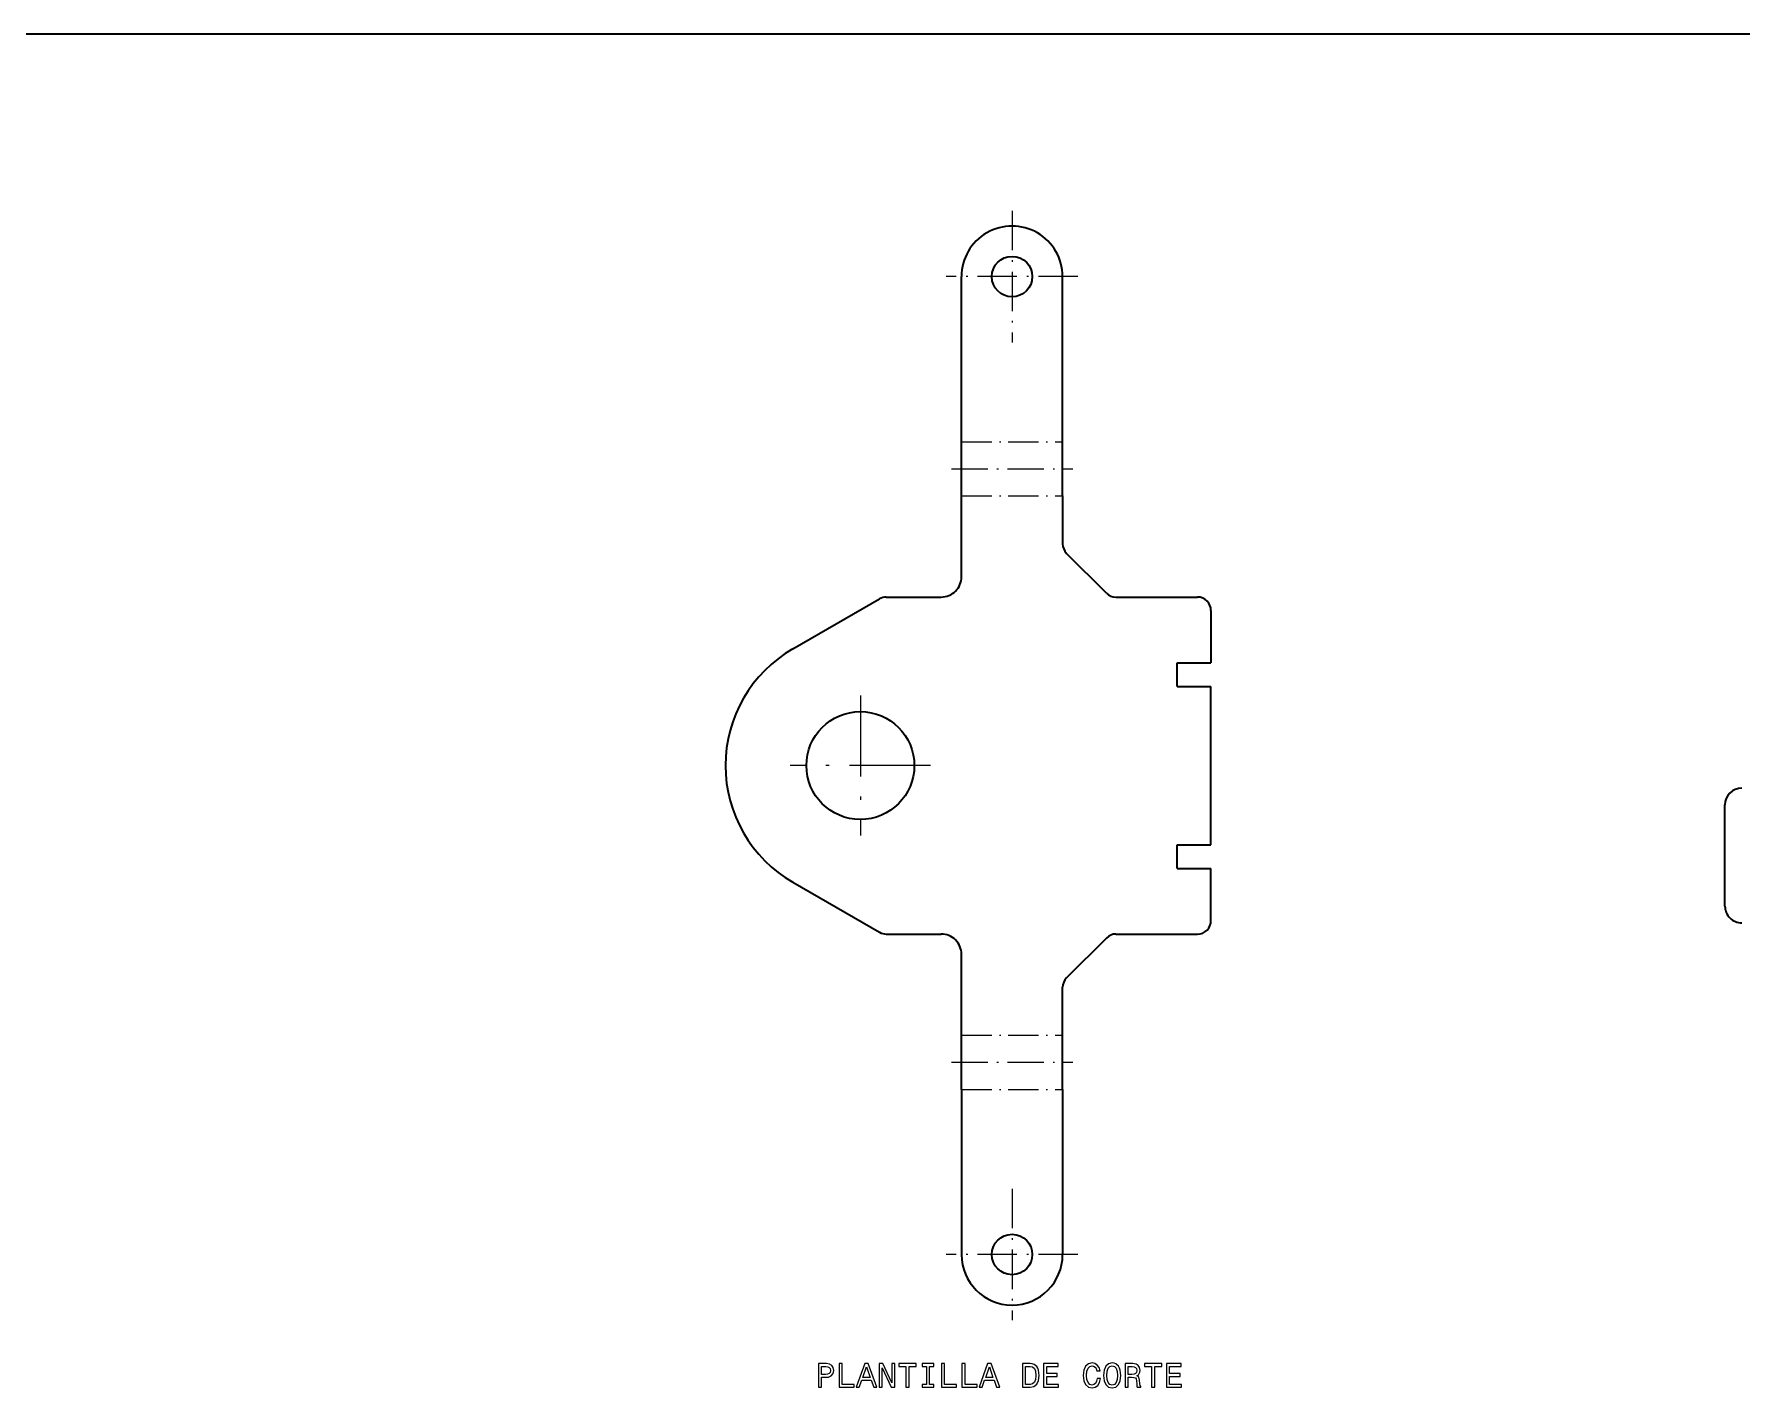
# Model space of a CAD drawing. Extents: x 15 to 1174, y 15 to 826.
# Drawn here: x 275.4 to 528.6, y 625 to 825.8 of the extents above; entities that cross this region are included whole.
import ezdxf

# ---------------------------------------------------------------- set-up
doc = ezdxf.new("R2010")
doc.units = 0
doc.linetypes.add('DASHDOT', pattern=[18.5, 12, -3, 0.5, -3])

msp = doc.modelspace()

# ---------------------------------------------------------------- linework, layer by layer
at = {"color": 7, "lineweight": 35}
for p, q in [((1173.969971, 825.840027), (15, 825.840027)), ((412.873566, 765.365417), (412.873566, 789.865356)), ((427.873566, 765.365417), (427.873566, 789.865356)), ((412.873566, 757.3255), (412.873566, 765.365417)), ((427.873566, 757.3255), (427.873566, 765.365417)), ((412.873566, 745.3255), (412.873566, 757.3255)), ((427.873566, 757.3255), (427.873566, 750.224976)), ((434.358856, 742.911316), (428.459351, 748.810791)), ((387.873566, 734.645996), (400.710724, 742.057556)), ((401.710724, 742.3255), (409.873566, 742.3255)), ((435.773071, 742.3255), (447.873566, 742.3255)), ((449.873566, 740.3255), (449.873566, 732.5755)), ((444.873566, 729.0755), (444.873566, 732.5755)), ((444.873566, 732.5755), (449.873566, 732.5755)), ((444.873566, 729.0755), (449.873566, 729.0755)), ((449.873566, 705.5755), (449.873566, 729.0755)), ((526.093872, 696.481262), (526.093872, 711.481262)), ((444.873566, 702.0755), (444.873566, 705.5755)), ((444.873566, 705.5755), (449.873566, 705.5755)), ((444.873566, 702.0755), (449.873566, 702.0755)), ((449.873566, 694.3255), (449.873566, 702.0755)), ((387.873566, 700.005005), (400.710724, 692.593445)), ((401.710724, 692.3255), (409.873566, 692.3255)), ((434.358856, 691.739685), (428.459351, 685.84021)), ((435.773071, 692.3255), (447.873566, 692.3255)), ((412.873566, 677.3255), (412.873566, 689.3255)), ((427.873566, 677.3255), (427.873566, 684.426025)), ((412.873566, 669.285583), (412.873566, 677.3255)), ((427.873566, 669.285583), (427.873566, 677.3255)), ((412.873566, 669.285583), (412.873566, 644.785645)), ((427.873566, 669.285583), (427.873566, 644.785645))]:
    msp.add_line(p, q, dxfattribs=at)
at = {"color": 7, "linetype": 'DASHDOT', "lineweight": 13, "ltscale": 0.487498}
for p, q in [((420.373566, 799.615356), (420.373566, 780.115417)), ((420.373566, 654.535583), (420.373566, 635.035645))]:
    msp.add_line(p, q, dxfattribs=at)
at = {"color": 7, "linetype": 'DASHDOT', "lineweight": 13, "ltscale": 0.4875}
for p, q in [((430.123566, 789.865356), (410.623566, 789.865356)), ((430.123566, 644.785645), (410.623566, 644.785645))]:
    msp.add_line(p, q, dxfattribs=at)
at = {"color": 7, "linetype": 'DASHDOT', "lineweight": 13, "ltscale": 0.375}
for p, q in [((412.873566, 765.365417), (427.873566, 765.365417)), ((412.873566, 765.365417), (427.873566, 765.365417)), ((412.873566, 757.3255), (427.873566, 757.3255)), ((412.873566, 757.3255), (427.873566, 757.3255)), ((412.873566, 677.3255), (427.873566, 677.3255)), ((412.873566, 677.3255), (427.873566, 677.3255)), ((412.873566, 669.285583), (427.873566, 669.285583)), ((412.873566, 669.285583), (427.873566, 669.285583))]:
    msp.add_line(p, q, dxfattribs=at)
at = {"color": 7, "linetype": 'DASHDOT', "lineweight": 13, "ltscale": 0.45}
for p, q in [((411.373566, 761.345459), (429.373566, 761.345459)), ((411.373566, 673.305542), (429.373566, 673.305542))]:
    msp.add_line(p, q, dxfattribs=at)
at = {"color": 7, "linetype": 'DASHDOT', "lineweight": 13}
for p, q in [((397.873566, 727.725525), (397.873566, 706.925476)), ((408.27356, 717.3255), (387.473572, 717.3255))]:
    msp.add_line(p, q, dxfattribs=at)
at = {"color": 7, "lineweight": 13}
for points in [[(391.65274, 625.09668), (392.11673, 625.09668), (392.11673, 626.574341), (392.631134, 626.574341), (393.150574, 626.599548), (393.564117, 626.776062), (393.831421, 627.119019), (393.92218, 627.588013), (393.851593, 628.021729), (393.649872, 628.339478), (393.317017, 628.531128), (392.863129, 628.59668), (391.65274, 628.59668)], [(392.73703, 628.16803), (393.039642, 628.137756), (393.261536, 628.041931), (393.39267, 627.865417), (393.438049, 627.588013), (393.387604, 627.295532), (393.251434, 627.119019), (393.01947, 627.028259), (392.701721, 627.002991), (392.11673, 627.002991), (392.11673, 628.16803)], [(394.729126, 625.09668), (396.978394, 625.09668), (396.978394, 625.520325), (395.193085, 625.520325), (395.193085, 628.59668), (394.729126, 628.59668)], [(397.255768, 625.09668), (397.719757, 625.09668), (398.087891, 626.125488), (399.484863, 626.125488), (399.853027, 625.09668), (400.327087, 625.09668), (399.046112, 628.601746), (398.531708, 628.601746)], [(398.249298, 626.554199), (398.78891, 628.097412), (399.328522, 626.554199)], [(400.675079, 625.09668), (401.093658, 625.09668), (401.093658, 627.966248), (402.43515, 625.09668), (402.974792, 625.09668), (402.974792, 628.59668), (402.551147, 628.59668), (402.551147, 625.727112), (401.224792, 628.59668), (400.675079, 628.59668)], [(404.628967, 625.09668), (405.092957, 625.09668), (405.092957, 628.173035), (406.152039, 628.173035), (406.152039, 628.59668), (403.56485, 628.59668), (403.56485, 628.173035), (404.628967, 628.173035)], [(407.664978, 625.520325), (407.01947, 625.520325), (407.01947, 625.09668), (408.774506, 625.09668), (408.774506, 625.520325), (408.128967, 625.520325), (408.128967, 628.173035), (408.774506, 628.173035), (408.774506, 628.59668), (407.01947, 628.59668), (407.01947, 628.173035), (407.664978, 628.173035)], [(409.909241, 625.09668), (412.158508, 625.09668), (412.158508, 625.520325), (410.373199, 625.520325), (410.373199, 628.59668), (409.909241, 628.59668)], [(412.945251, 625.09668), (415.194519, 625.09668), (415.194519, 625.520325), (413.409241, 625.520325), (413.409241, 628.59668), (412.945251, 628.59668)], [(415.471924, 625.09668), (415.935883, 625.09668), (416.304047, 626.125488), (417.701019, 626.125488), (418.069183, 625.09668), (418.543243, 625.09668), (417.262268, 628.601746), (416.747833, 628.601746)], [(416.465424, 626.554199), (417.005035, 628.097412), (417.544678, 626.554199)], [(423.072052, 628.59668), (421.907074, 628.59668), (421.907074, 625.09668), (423.072052, 625.09668), (423.621765, 625.207642), (424.030273, 625.545532), (424.28241, 626.095215), (424.373199, 626.84668), (424.292511, 627.61322), (424.19165, 627.915833), (424.050446, 628.157898), (423.641937, 628.485718), (423.374634, 628.566406)], [(423.036743, 628.178101), (423.420044, 628.102417), (423.682281, 627.870483), (423.838623, 627.456909), (423.889038, 626.84668), (423.833588, 626.256592), (423.677246, 625.843079), (423.409943, 625.595947), (423.036743, 625.515259), (422.376099, 625.515259), (422.376099, 628.178101)], [(425.054047, 625.09668), (427.273071, 625.09668), (427.273071, 625.520325), (425.518005, 625.520325), (425.518005, 626.705444), (427.081421, 626.705444), (427.081421, 627.124084), (425.518005, 627.124084), (425.518005, 628.173035), (427.232727, 628.173035), (427.232727, 628.59668), (425.054047, 628.59668)], [(433.002167, 626.397827), (432.901306, 625.974182), (432.734863, 625.671631), (432.502869, 625.484985), (432.23056, 625.4245), (431.90274, 625.515259), (431.645538, 625.787598), (431.47406, 626.231384), (431.418579, 626.84668), (431.47406, 627.456909), (431.640503, 627.905762), (431.897705, 628.178101), (432.23056, 628.273926), (432.472626, 628.223511), (432.679382, 628.082275), (432.84079, 627.855347), (432.951721, 627.542664), (433.430847, 627.542664), (433.279541, 628.021729), (433.017303, 628.384888), (432.659241, 628.611816), (432.23056, 628.692505), (431.695984, 628.566406), (431.287476, 628.213379), (431.025208, 627.633423), (430.934448, 626.84668), (431.025208, 626.059937), (431.287476, 625.47998), (431.695984, 625.121887), (432.23056, 625.000854), (432.699585, 625.09668), (433.07782, 625.363953), (433.345093, 625.802734), (433.486328, 626.397827)], [(433.925079, 626.84668), (434.015839, 626.059937), (434.278107, 625.47998), (434.686584, 625.121887), (435.221191, 625.000854), (435.750732, 625.121887), (436.164276, 625.47998), (436.421478, 626.059937), (436.517303, 626.84668), (436.421478, 627.628357), (436.310516, 627.946106), (436.164276, 628.208374), (435.750732, 628.566406), (435.498566, 628.657227), (435.221191, 628.692505), (434.681549, 628.566406), (434.273071, 628.213379), (434.015839, 627.633423)], [(434.40921, 626.84668), (434.464691, 627.456909), (434.631134, 627.905762), (434.888336, 628.178101), (435.221191, 628.273926), (435.548981, 628.178101), (435.806213, 627.900696), (435.972626, 627.451843), (436.033142, 626.84668), (435.972626, 626.23645), (435.806213, 625.787598), (435.548981, 625.515259), (435.221191, 625.4245), (434.888336, 625.515259), (434.631134, 625.787598), (434.464691, 626.231384)], [(437.132568, 625.09668), (437.601593, 625.09668), (437.601593, 626.574341), (438.080688, 626.574341), (438.433716, 626.559204), (438.655609, 626.488586), (438.776672, 626.322205), (438.827087, 626.024658), (438.852295, 625.57074), (438.882568, 625.273193), (438.943085, 625.09668), (439.472626, 625.09668), (439.472626, 625.192505), (439.356628, 625.33374), (439.316284, 625.595947), (439.280975, 626.160828), (439.195251, 626.579407), (439.079254, 626.71051), (438.897705, 626.806335), (439.099426, 626.932434), (439.240631, 627.108948), (439.331421, 627.330811), (439.361664, 627.598145), (439.291077, 628.021729), (439.089325, 628.339478), (438.75647, 628.531128), (438.302582, 628.59668), (437.132568, 628.59668)], [(438.171478, 628.16803), (438.479095, 628.137756), (438.695953, 628.041931), (438.832123, 627.865417), (438.877533, 627.588013), (438.827087, 627.295532), (438.690918, 627.119019), (438.458923, 627.028259), (438.141205, 627.002991), (437.601593, 627.002991), (437.601593, 628.16803)], [(441.061249, 625.09668), (441.525208, 625.09668), (441.525208, 628.173035), (442.58429, 628.173035), (442.58429, 628.59668), (439.997131, 628.59668), (439.997131, 628.173035), (441.061249, 628.173035)], [(443.270172, 625.09668), (445.489197, 625.09668), (445.489197, 625.520325), (443.734131, 625.520325), (443.734131, 626.705444), (445.297546, 626.705444), (445.297546, 627.124084), (443.734131, 627.124084), (443.734131, 628.173035), (445.448853, 628.173035), (445.448853, 628.59668), (443.270172, 628.59668)]]:
    msp.add_lwpolyline(points, close=True, dxfattribs=at)
at = {"color": 7, "lineweight": 35}
for centre, radius in [((420.373566, 789.865356), 3), ((397.873566, 717.3255), 8), ((420.373566, 644.785645), 3)]:
    msp.add_circle(centre, radius, dxfattribs=at)
for centre, radius, start, end in [((420.373566, 789.865356), 7.5, 0, 180.000005), ((429.873566, 750.224976), 2, 180.000005, 225), ((409.873566, 745.3255), 3, 269.999997, 360), ((401.710724, 740.3255), 2, 90.000003, 120.000003), ((435.773071, 744.3255), 2, 225, 269.999997), ((447.873566, 740.3255), 2, 0, 90.000003), ((397.873566, 717.3255), 20, 120.000003, 239.999997), ((528.593872, 711.481262), 2.5, 90.000003, 179.999995), ((528.593872, 696.481262), 2.5, 179.999995, 269.999997), ((447.873566, 694.3255), 2, 269.999997, 360), ((401.710724, 694.3255), 2, 239.999997, 269.999997), ((409.873566, 689.3255), 3, 0, 90.000003), ((435.773071, 690.3255), 2, 90.000003, 135), ((429.873566, 684.426025), 2, 135, 180.000005), ((420.373566, 644.785645), 7.5, 180.000005, 360)]:
    msp.add_arc(centre, radius, start, end, dxfattribs=at)

doc.saveas('drawing.dxf')
